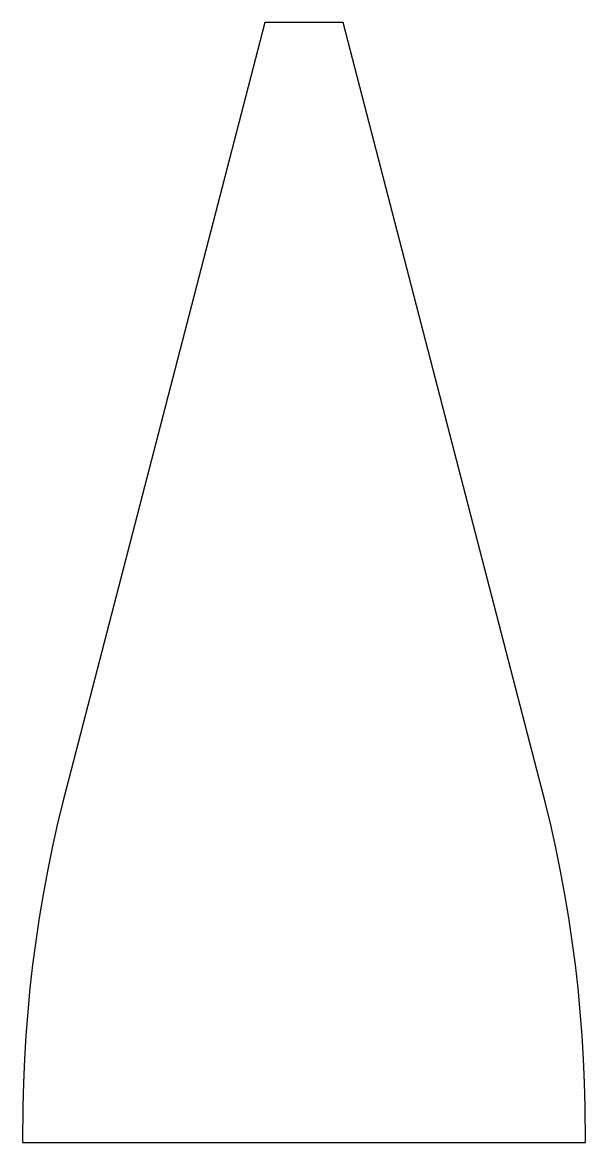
# Model space of a CAD drawing. Extents: x -157 to 157, y 0 to 625.
import ezdxf

# ---------------------------------------------------------------- set-up
doc = ezdxf.new("R2010")
doc.units = 0
doc.layers.get('0').update_dxf_attribs({"linetype": 'CONTINUOUS'})

msp = doc.modelspace()

# ---------------------------------------------------------------- linework, layer by layer
msp.add_lwpolyline([(156.885, 20.2115), (156.539, 33.4189), (155.963, 46.6183), (155.156, 59.8057), (154.12, 72.9769), (152.853, 86.1281), (151.358, 99.2551), (149.633, 112.354), (147.68, 125.421), (145.5, 138.452), (143.092, 151.442), (140.458, 164.389), (137.598, 177.288), (134.514, 190.135), (131.221, 202.868), (21.9183, 625), (-21.9183, 625), (-131.221, 202.868), (-134.514, 190.135), (-137.598, 177.288), (-140.458, 164.389), (-143.092, 151.442), (-145.5, 138.452), (-147.68, 125.421), (-149.633, 112.354), (-151.358, 99.2551), (-152.853, 86.1281), (-154.12, 72.9769), (-155.156, 59.8057), (-155.963, 46.6183), (-156.539, 33.4189), (-156.885, 20.2115), (-157.061, 0), (157.061, 0)], close=True)

doc.saveas('drawing.dxf')
